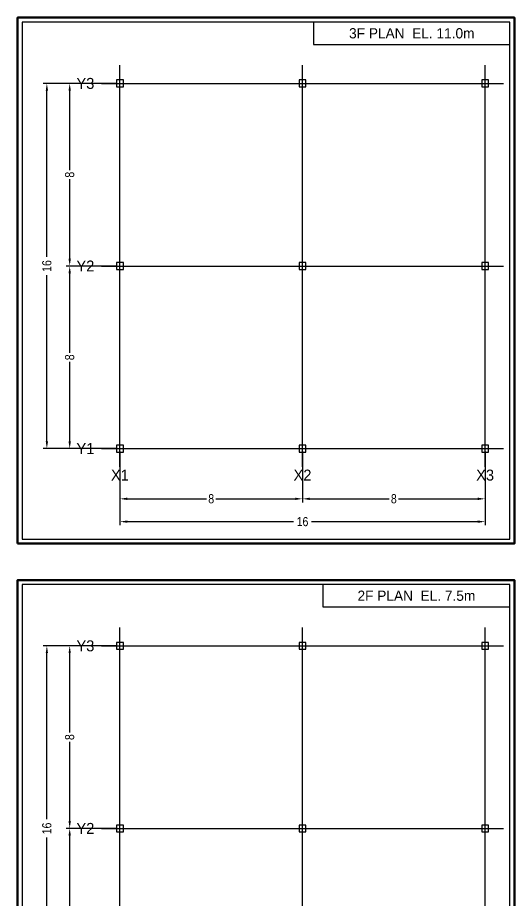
# Model space of a CAD drawing. Header units: metres. Extents: x -4.5 to 67.2, y -4.2 to 92.8.
# Drawn here: x -4.48 to 17.28, y 54.13 to 92.8 of the extents above; entities that cross this region are included whole.
import ezdxf
from ezdxf.enums import TextEntityAlignment as Align

# ---------------------------------------------------------------- set-up
doc = ezdxf.new("R2010")
doc.units = ezdxf.units.M
doc.linetypes.add('CENTER', pattern=[5.08, 3.175, -0.635, 0.635, -0.635])
for name, color, linetype in [('2F_BEAM', 3, 'Continuous'), ('2F_COL', 1, 'Continuous'), ('2F_DIM', 2, 'Continuous'), ('2F_FRAME', 5, 'Continuous'), ('2F_GRID', 8, 'Continuous'), ('2F_TEXT', 7, 'Continuous'), ('3F_BEAM', 3, 'Continuous'), ('3F_COL', 1, 'Continuous'), ('3F_DIM', 2, 'Continuous'), ('3F_FRAME', 5, 'Continuous'), ('3F_GRID', 8, 'Continuous'), ('3F_TEXT', 7, 'Continuous')]:
    doc.layers.add(name, color=color, linetype=linetype)
doc.styles.add('OpenSansCondensed-Light', font='OpenSansCondensed-Light.ttf')
doc.dimstyles.new('STRUCT_DIM', dxfattribs={"dimtxt": 0.4, "dimasz": 0.32, "dimexe": 0.16, "dimexo": 0.12, "dimgap": 0.12, "dimtad": 1, "dimdsep": 46, "dimcen": 2.5, "dimclrt": 2, "dimazin": 3, "dimtfac": 1, "dimtmove": 0, "dimatfit": 3})

# ---------------------------------------------------------------- blocks, each defined once
blk = doc.blocks.new('_CLOSEDFILLED')
at = {"color": 0, "linetype": 'BYBLOCK'}
blk.add_solid([(-1, 0.16), (0, 0), (-1, -0.16)], dxfattribs=at)
blk = doc.blocks.new('*D16')
for p, q in [((-0.12, 57.28), (-2.36, 57.28)), ((-2.2, 53.48), (-2.2, 56.96)), ((-2.2, 49.6), (-2.2, 53.08)), ((-0.12, 49.28), (-2.36, 49.28))]:
    blk.add_line(p, q)
at = {"layer": 'Defpoints'}
for p in [(0, 57.28), (-2.2, 49.28), (0, 49.28)]:
    blk.add_point(p, dxfattribs=at)
at = {"layer": '2F_DIM', "xscale": 0.32000000000000006, "yscale": 0.32000000000000006}
for p, rotation in [((-2.2, 57.28), 90), ((-2.2, 49.28), 270)]:
    blk.add_blockref('_CLOSEDFILLED', p, dxfattribs=dict(at, rotation=rotation))
at = {"layer": '2F_DIM', "color": 2, "insert": (-2.2, 53.28), "char_height": 0.4, "attachment_point": 5, "rotation": 90, "style": 'OpenSansCondensed-Light'}
blk.add_mtext('8', dxfattribs=at)
blk = doc.blocks.new('*D17')
for p, q in [((-0.12, 65.28), (-2.36, 65.28)), ((-2.2, 61.48), (-2.2, 64.96)), ((-2.2, 57.6), (-2.2, 61.08)), ((-0.12, 57.28), (-2.36, 57.28))]:
    blk.add_line(p, q)
at = {"layer": 'Defpoints'}
for p in [(0, 65.28), (-2.2, 57.28), (0, 57.28)]:
    blk.add_point(p, dxfattribs=at)
at = {"layer": '2F_DIM', "xscale": 0.32000000000000006, "yscale": 0.32000000000000006}
for p, rotation in [((-2.2, 65.28), 90), ((-2.2, 57.28), 270)]:
    blk.add_blockref('_CLOSEDFILLED', p, dxfattribs=dict(at, rotation=rotation))
at = {"layer": '2F_DIM', "color": 2, "insert": (-2.2, 61.28), "char_height": 0.4, "attachment_point": 5, "rotation": 90, "style": 'OpenSansCondensed-Light'}
blk.add_mtext('8', dxfattribs=at)
blk = doc.blocks.new('*D18')
for p, q in [((-0.12, 65.28), (-3.36, 65.28)), ((-3.2, 57.68), (-3.2, 64.96)), ((-3.2, 49.6), (-3.2, 56.88)), ((-0.12, 49.28), (-3.36, 49.28))]:
    blk.add_line(p, q)
at = {"layer": 'Defpoints'}
for p in [(0, 65.28), (-3.2, 49.28), (0, 49.28)]:
    blk.add_point(p, dxfattribs=at)
at = {"layer": '2F_DIM', "xscale": 0.32000000000000006, "yscale": 0.32000000000000006}
for p, rotation in [((-3.2, 65.28), 90), ((-3.2, 49.28), 270)]:
    blk.add_blockref('_CLOSEDFILLED', p, dxfattribs=dict(at, rotation=rotation))
at = {"layer": '2F_DIM', "color": 2, "insert": (-3.2, 57.28), "char_height": 0.4, "attachment_point": 5, "rotation": 90, "style": 'OpenSansCondensed-Light'}
blk.add_mtext('16', dxfattribs=at)
blk = doc.blocks.new('*D19')
for p, q in [((0, 73.8), (0, 71.56)), ((8, 73.8), (8, 71.56)), ((0.32, 71.72), (3.8, 71.72)), ((4.2, 71.72), (7.68, 71.72))]:
    blk.add_line(p, q)
at = {"layer": 'Defpoints'}
for p in [(0, 73.92), (8, 73.92), (0, 71.72)]:
    blk.add_point(p, dxfattribs=at)
at = {"layer": '3F_DIM', "xscale": 0.32000000000000006, "yscale": 0.32000000000000006, "rotation": 180}
blk.add_blockref('_CLOSEDFILLED', (0, 71.72), dxfattribs=at)
at = {"layer": '3F_DIM', "xscale": 0.32000000000000006, "yscale": 0.32000000000000006}
blk.add_blockref('_CLOSEDFILLED', (8, 71.72), dxfattribs=at)
at = {"layer": '3F_DIM', "color": 2, "insert": (4, 71.72), "char_height": 0.4, "attachment_point": 5, "style": 'OpenSansCondensed-Light'}
blk.add_mtext('8', dxfattribs=at)
blk = doc.blocks.new('*D20')
for p, q in [((8, 73.8), (8, 71.56)), ((16, 73.8), (16, 71.56)), ((8.32, 71.72), (11.8, 71.72)), ((12.2, 71.72), (15.68, 71.72))]:
    blk.add_line(p, q)
at = {"layer": 'Defpoints'}
for p in [(8, 73.92), (16, 73.92), (8, 71.72)]:
    blk.add_point(p, dxfattribs=at)
at = {"layer": '3F_DIM', "xscale": 0.32000000000000006, "yscale": 0.32000000000000006, "rotation": 180}
blk.add_blockref('_CLOSEDFILLED', (8, 71.72), dxfattribs=at)
at = {"layer": '3F_DIM', "xscale": 0.32000000000000006, "yscale": 0.32000000000000006}
blk.add_blockref('_CLOSEDFILLED', (16, 71.72), dxfattribs=at)
at = {"layer": '3F_DIM', "color": 2, "insert": (12, 71.72), "char_height": 0.4, "attachment_point": 5, "style": 'OpenSansCondensed-Light'}
blk.add_mtext('8', dxfattribs=at)
blk = doc.blocks.new('*D21')
for p, q in [((0, 73.8), (0, 70.56)), ((16, 73.8), (16, 70.56)), ((0.32, 70.72), (7.6, 70.72)), ((8.4, 70.72), (15.68, 70.72))]:
    blk.add_line(p, q)
at = {"layer": 'Defpoints'}
for p in [(0, 73.92), (16, 73.92), (0, 70.72)]:
    blk.add_point(p, dxfattribs=at)
at = {"layer": '3F_DIM', "xscale": 0.32000000000000006, "yscale": 0.32000000000000006, "rotation": 180}
blk.add_blockref('_CLOSEDFILLED', (0, 70.72), dxfattribs=at)
at = {"layer": '3F_DIM', "xscale": 0.32000000000000006, "yscale": 0.32000000000000006}
blk.add_blockref('_CLOSEDFILLED', (16, 70.72), dxfattribs=at)
at = {"layer": '3F_DIM', "color": 2, "insert": (8, 70.72), "char_height": 0.4, "attachment_point": 5, "style": 'OpenSansCondensed-Light'}
blk.add_mtext('16', dxfattribs=at)
blk = doc.blocks.new('*D22')
for p, q in [((-0.12, 81.92), (-2.36, 81.92)), ((-2.2, 78.12), (-2.2, 81.6)), ((-2.2, 74.24), (-2.2, 77.72)), ((-0.12, 73.92), (-2.36, 73.92))]:
    blk.add_line(p, q)
at = {"layer": 'Defpoints'}
for p in [(0, 81.92), (-2.2, 73.92), (0, 73.92)]:
    blk.add_point(p, dxfattribs=at)
at = {"layer": '3F_DIM', "xscale": 0.32000000000000006, "yscale": 0.32000000000000006}
for p, rotation in [((-2.2, 81.92), 90), ((-2.2, 73.92), 270)]:
    blk.add_blockref('_CLOSEDFILLED', p, dxfattribs=dict(at, rotation=rotation))
at = {"layer": '3F_DIM', "color": 2, "insert": (-2.2, 77.92), "char_height": 0.4, "attachment_point": 5, "rotation": 90, "style": 'OpenSansCondensed-Light'}
blk.add_mtext('8', dxfattribs=at)
blk = doc.blocks.new('*D23')
for p, q in [((-0.12, 89.92), (-2.36, 89.92)), ((-2.2, 86.12), (-2.2, 89.6)), ((-2.2, 82.24), (-2.2, 85.72)), ((-0.12, 81.92), (-2.36, 81.92))]:
    blk.add_line(p, q)
at = {"layer": 'Defpoints'}
for p in [(0, 89.92), (-2.2, 81.92), (0, 81.92)]:
    blk.add_point(p, dxfattribs=at)
at = {"layer": '3F_DIM', "xscale": 0.32000000000000006, "yscale": 0.32000000000000006}
for p, rotation in [((-2.2, 89.92), 90), ((-2.2, 81.92), 270)]:
    blk.add_blockref('_CLOSEDFILLED', p, dxfattribs=dict(at, rotation=rotation))
at = {"layer": '3F_DIM', "color": 2, "insert": (-2.2, 85.92), "char_height": 0.4, "attachment_point": 5, "rotation": 90, "style": 'OpenSansCondensed-Light'}
blk.add_mtext('8', dxfattribs=at)
blk = doc.blocks.new('*D24')
for p, q in [((-0.12, 89.92), (-3.36, 89.92)), ((-3.2, 82.32), (-3.2, 89.6)), ((-3.2, 74.24), (-3.2, 81.52)), ((-0.12, 73.92), (-3.36, 73.92))]:
    blk.add_line(p, q)
at = {"layer": 'Defpoints'}
for p in [(0, 89.92), (-3.2, 73.92), (0, 73.92)]:
    blk.add_point(p, dxfattribs=at)
at = {"layer": '3F_DIM', "xscale": 0.32000000000000006, "yscale": 0.32000000000000006}
for p, rotation in [((-3.2, 89.92), 90), ((-3.2, 73.92), 270)]:
    blk.add_blockref('_CLOSEDFILLED', p, dxfattribs=dict(at, rotation=rotation))
at = {"layer": '3F_DIM', "color": 2, "insert": (-3.2, 81.92), "char_height": 0.4, "attachment_point": 5, "rotation": 90, "style": 'OpenSansCondensed-Light'}
blk.add_mtext('16', dxfattribs=at)

msp = doc.modelspace()

# ---------------------------------------------------------------- linework, layer by layer
at = {"layer": '2F_BEAM'}
for p, q in [((0, 65.28), (8, 65.28)), ((0, 57.28), (0, 65.28)), ((8, 65.28), (16, 65.28)), ((8, 57.28), (8, 65.28)), ((16, 57.28), (16, 65.28)), ((0, 57.28), (8, 57.28)), ((0, 49.28), (0, 57.28)), ((8, 57.28), (16, 57.28)), ((8, 49.28), (8, 57.28)), ((16, 49.28), (16, 57.28))]:
    msp.add_line(p, q, dxfattribs=at)
at = {"layer": '2F_COL'}
for points in [[(-0.15, 65.13), (0.15, 65.13), (0.15, 65.43), (-0.15, 65.43)], [(7.85, 65.13), (8.15, 65.13), (8.15, 65.43), (7.85, 65.43)], [(15.85, 65.13), (16.15, 65.13), (16.15, 65.43), (15.85, 65.43)], [(-0.15, 57.13), (0.15, 57.13), (0.15, 57.43), (-0.15, 57.43)], [(7.85, 57.13), (8.15, 57.13), (8.15, 57.43), (7.85, 57.43)], [(15.85, 57.13), (16.15, 57.13), (16.15, 57.43), (15.85, 57.43)]]:
    msp.add_lwpolyline(points, close=True, dxfattribs=at)
at = {"layer": '2F_FRAME', "lineweight": 50}
msp.add_lwpolyline([(-4.48, 45.12), (17.28, 45.12), (17.28, 68.16), (-4.48, 68.16)], close=True, dxfattribs=at)
at = {"layer": '2F_FRAME', "lineweight": 25}
msp.add_lwpolyline([(-4.288, 45.312), (17.088, 45.312), (17.088, 67.968), (-4.288, 67.968)], close=True, dxfattribs=at)
at = {"layer": '2F_FRAME'}
msp.add_lwpolyline([(8.8896, 66.9824), (17.088, 66.9824), (17.088, 67.968), (8.8896, 67.968)], close=True, dxfattribs=at)
at = {"layer": '2F_GRID', "linetype": 'CENTER'}
for p, q in [((0, 48.48), (0, 66.08)), ((8, 48.48), (8, 66.08)), ((16, 48.48), (16, 66.08)), ((-0.8, 65.28), (16.8, 65.28)), ((-0.8, 57.28), (16.8, 57.28))]:
    msp.add_line(p, q, dxfattribs=at)
at = {"layer": '3F_BEAM'}
for p, q in [((0, 89.92), (8, 89.92)), ((0, 81.92), (0, 89.92)), ((8, 89.92), (16, 89.92)), ((8, 81.92), (8, 89.92)), ((16, 81.92), (16, 89.92)), ((0, 81.92), (8, 81.92)), ((0, 73.92), (0, 81.92)), ((8, 81.92), (16, 81.92)), ((8, 73.92), (8, 81.92)), ((16, 73.92), (16, 81.92)), ((0, 73.92), (8, 73.92)), ((8, 73.92), (16, 73.92))]:
    msp.add_line(p, q, dxfattribs=at)
at = {"layer": '3F_COL'}
for points in [[(-0.15, 89.77), (0.15, 89.77), (0.15, 90.07), (-0.15, 90.07)], [(7.85, 89.77), (8.15, 89.77), (8.15, 90.07), (7.85, 90.07)], [(15.85, 89.77), (16.15, 89.77), (16.15, 90.07), (15.85, 90.07)], [(-0.15, 81.77), (0.15, 81.77), (0.15, 82.07), (-0.15, 82.07)], [(7.85, 81.77), (8.15, 81.77), (8.15, 82.07), (7.85, 82.07)], [(15.85, 81.77), (16.15, 81.77), (16.15, 82.07), (15.85, 82.07)], [(-0.15, 73.77), (0.15, 73.77), (0.15, 74.07), (-0.15, 74.07)], [(7.85, 73.77), (8.15, 73.77), (8.15, 74.07), (7.85, 74.07)], [(15.85, 73.77), (16.15, 73.77), (16.15, 74.07), (15.85, 74.07)]]:
    msp.add_lwpolyline(points, close=True, dxfattribs=at)
at = {"layer": '3F_FRAME', "lineweight": 50}
msp.add_lwpolyline([(-4.48, 69.76), (17.28, 69.76), (17.28, 92.8), (-4.48, 92.8)], close=True, dxfattribs=at)
at = {"layer": '3F_FRAME', "lineweight": 25}
msp.add_lwpolyline([(-4.288, 69.952), (17.088, 69.952), (17.088, 92.608), (-4.288, 92.608)], close=True, dxfattribs=at)
at = {"layer": '3F_FRAME'}
msp.add_lwpolyline([(8.4864, 91.6224), (17.088, 91.6224), (17.088, 92.608), (8.4864, 92.608)], close=True, dxfattribs=at)
at = {"layer": '3F_GRID', "linetype": 'CENTER'}
for p, q in [((0, 73.12), (0, 90.72)), ((8, 73.12), (8, 90.72)), ((16, 73.12), (16, 90.72)), ((-0.8, 89.92), (16.8, 89.92)), ((-0.8, 81.92), (16.8, 81.92)), ((-0.8, 73.92), (16.8, 73.92))]:
    msp.add_line(p, q, dxfattribs=at)

# ---------------------------------------------------------------- texts
at = {"layer": '2F_TEXT', "color": 7}
msp.add_text('2F PLAN  EL. 7.5m', height=0.448, dxfattribs=at).set_placement((12.9888, 67.4752), align=Align.MIDDLE_CENTER)
at = {"layer": '2F_TEXT', "color": 2}
for s, p in [('Y3', (-1.12, 65.28)), ('Y2', (-1.12, 57.28))]:
    msp.add_text(s, height=0.48, dxfattribs=at).set_placement(p, align=Align.MIDDLE_RIGHT)
at = {"layer": '3F_TEXT', "color": 7}
msp.add_text('3F PLAN  EL. 11.0m', height=0.448, dxfattribs=at).set_placement((12.7872, 92.1152), align=Align.MIDDLE_CENTER)
at = {"layer": '3F_TEXT', "color": 2}
for s, p in [('Y3', (-1.12, 89.92)), ('Y2', (-1.12, 81.92)), ('Y1', (-1.12, 73.92))]:
    msp.add_text(s, height=0.48, dxfattribs=at).set_placement(p, align=Align.MIDDLE_RIGHT)
for s, p in [('X1', (0, 72.52)), ('X2', (8, 72.52)), ('X3', (16, 72.52))]:
    msp.add_text(s, height=0.48, dxfattribs=at).set_placement(p, align=Align.CENTER)

# ---------------------------------------------------------------- dimensions: what is measured, and where the dimension line sits
at = {"layer": '2F_DIM'}
for base, p1, p2, picture, middle in [((-3.2, 49.28), (0, 49.28), (0, 65.28), '*D18', (-3.2, 57.28)), ((-2.2, 57.28), (0, 57.28), (0, 65.28), '*D17', (-2.2, 61.28)), ((-2.2, 49.28), (0, 49.28), (0, 57.28), '*D16', (-2.2, 53.28))]:
    dim = msp.add_linear_dim(base=base, p1=p1, p2=p2, angle=90, dimstyle='STRUCT_DIM', dxfattribs=at)
    dim.commit()
    dim.dimension.update_dxf_attribs({"geometry": picture, "text_midpoint": middle})
at = {"layer": '3F_DIM'}
for base, p1, p2, picture, middle in [((-3.2, 73.92), (0, 73.92), (0, 89.92), '*D24', (-3.2, 81.92)), ((-2.2, 81.92), (0, 81.92), (0, 89.92), '*D23', (-2.2, 85.92)), ((-2.2, 73.92), (0, 73.92), (0, 81.92), '*D22', (-2.2, 77.92))]:
    dim = msp.add_linear_dim(base=base, p1=p1, p2=p2, angle=90, dimstyle='STRUCT_DIM', dxfattribs=at)
    dim.commit()
    dim.dimension.update_dxf_attribs({"geometry": picture, "text_midpoint": middle})
for base, p1, p2, picture, middle in [((0, 71.72), (0, 73.92), (8, 73.92), '*D19', (4, 71.72)), ((0, 70.72), (0, 73.92), (16, 73.92), '*D21', (8, 70.72)), ((8, 71.72), (8, 73.92), (16, 73.92), '*D20', (12, 71.72))]:
    dim = msp.add_linear_dim(base=base, p1=p1, p2=p2, dimstyle='STRUCT_DIM', dxfattribs=at)
    dim.commit()
    dim.dimension.update_dxf_attribs({"geometry": picture, "text_midpoint": middle})

doc.saveas('drawing.dxf')
